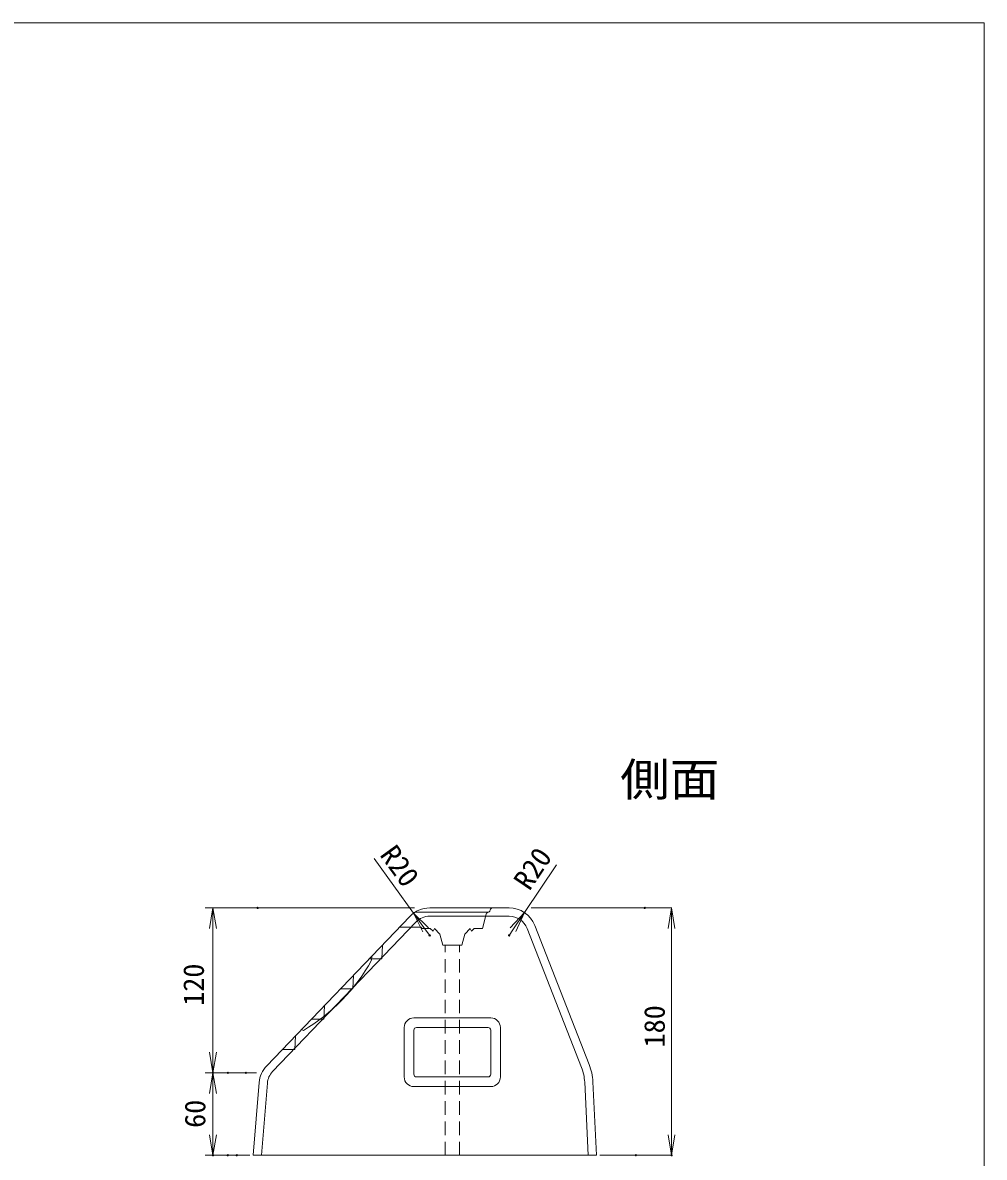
# Model space of a CAD drawing. Units: millimetres, scale not verified. Extents: x -30786 to 1211, y -1298 to 804.
# Drawn here: x 528 to 1211, y -1 to 804 of the extents above; entities that cross this region are included whole.
import ezdxf
from ezdxf.enums import TextEntityAlignment as Align

# ---------------------------------------------------------------- set-up
doc = ezdxf.new("R2010")
doc.units = ezdxf.units.MM
doc.header["$LTSCALE"] = 8
doc.linetypes.add('DASHED1', pattern=[1.8, 1.2, -0.6])
doc.layers.add('0-0', color=7, linetype='Continuous', lineweight=18)
doc.styles.add('ＭＳ ゴシック', font='')
doc.styles.get('ＭＳ ゴシック').set_extended_font_data('MS Gothic')

msp = doc.modelspace()

# ---------------------------------------------------------------- linework, layer by layer
at = {"layer": '0-0'}
for p, q in [((805.767, 172.014), (777.746, 210.738)), ((884.432, 172.412), (907.101, 206.222)), ((806.537, 175.716), (657.828, 175.716)), ((695.035, 175.716), (663.223, 175.716)), ((663.398, 175.716), (663.398, 161.091)), ((701.532, 63.704), (803.12, 169.708)), ((701.532, 63.704), (803.12, 169.708)), ((805.767, 172.014), (814.341, 160.165)), ((859.031, 172.791), (807.098, 172.791)), ((873.572, 175.716), (817.198, 175.716)), ((873.572, 175.716), (817.198, 175.716)), ((873.572, 169.866), (817.198, 169.866)), ((857.258, 171.314), (854.702, 161.091)), ((860.108, 174.383), (859.795, 173.444)), ((884.432, 172.412), (876.287, 160.265)), ((889.217, 175.716), (976.225, 175.716)), ((969.87, 175.716), (989.004, 175.716)), ((988.828, 175.716), (988.828, 161.091)), ((663.398, 161.091), (663.398, 73.341)), ((705.756, 59.656), (807.343, 165.66)), ((810.827, 162.066), (796.628, 162.066)), ((817.652, 161.091), (811.802, 161.091)), ((817.652, 161.091), (819.602, 159.141)), ((819.602, 159.141), (820.577, 161.091)), ((846.902, 159.141), (845.927, 161.091)), ((848.852, 161.091), (846.902, 159.141)), ((854.702, 161.091), (848.852, 161.091)), ((886.282, 161.194), (924.935, 62.505)), ((891.729, 163.327), (930.382, 64.639)), ((891.729, 163.327), (930.382, 64.639)), ((988.828, 161.091), (988.828, 14.841)), ((817.198, 156.216), (814.341, 160.165)), ((873.572, 156.216), (876.287, 160.265)), ((783.649, 149.391), (783.162, 139.641)), ((783.649, 149.391), (783.162, 139.641)), ((826.427, 149.391), (840.077, 149.391)), ((774.305, 139.641), (783.162, 139.641)), ((774.305, 139.641), (783.162, 139.641)), ((776.165, 141.581), (775.937, 138.525)), ((763.093, 127.941), (762.605, 118.191)), ((763.093, 127.941), (762.605, 118.191)), ((753.749, 118.191), (762.605, 118.191)), ((753.749, 118.191), (762.605, 118.191)), ((742.537, 106.491), (742.049, 96.741)), ((742.537, 106.491), (742.049, 96.741)), ((733.193, 96.741), (742.049, 96.741)), ((733.193, 96.741), (742.049, 96.741)), ((860.552, 97.716), (805.952, 97.716)), ((726.205, 89.449), (727.568, 88.758)), ((799.127, 55.791), (799.127, 90.891)), ((805.952, 57.741), (805.952, 88.941)), ((858.602, 90.891), (807.902, 90.891)), ((860.552, 57.741), (860.552, 88.941)), ((867.377, 55.791), (867.377, 90.891)), ((663.398, 73.341), (663.398, 87.966)), ((721.98, 85.041), (721.493, 75.291)), ((721.98, 85.041), (721.493, 75.291)), ((663.398, 58.716), (663.398, 73.341)), ((663.398, 58.716), (663.398, 73.341)), ((712.637, 75.291), (721.493, 75.291)), ((712.637, 75.291), (721.493, 75.291)), ((694.412, 58.716), (657.828, 58.716)), ((694.412, 58.716), (657.828, 58.716)), ((686.582, 58.716), (663.223, 58.716)), ((673.903, 58.716), (663.223, 58.716)), ((663.398, 58.716), (663.398, 44.091)), ((696.178, 51.831), (691.877, 0.216)), ((696.178, 51.831), (691.877, 0.216)), ((702.008, 51.345), (697.747, 0.216)), ((860.552, 48.966), (805.952, 48.966)), ((858.602, 55.791), (807.902, 55.791)), ((927.177, 52.071), (929.77, 0.216)), ((933.02, 52.363), (935.627, 0.216)), ((663.398, 44.091), (663.398, 29.466)), ((663.398, 29.466), (663.398, 14.841)), ((663.398, 0.216), (663.398, 14.841)), ((663.398, 0.216), (663.398, 14.841)), ((988.828, 0.216), (988.828, 14.841)), ((689.537, 0.216), (657.828, 0.216)), ((680.243, 0.216), (663.223, 0.216)), ((673.903, 0.216), (663.223, 0.216)), ((935.627, 0.216), (691.877, 0.216)), ((937.967, 0.216), (976.225, 0.216)), ((963.531, 0.216), (989.004, 0.216))]:
    msp.add_line(p, q, dxfattribs=at)
at = {"layer": '0-0', "linetype": 'DASHED1'}
for p, q in [((828.144, 0.216), (828.144, 149.391)), ((838.371, 0.216), (838.371, 149.391))]:
    msp.add_line(p, q, dxfattribs=at)
at = {"layer": '0-0'}
msp.add_lwpolyline([(-1093.248, -812.357), (1210.752, -812.357), (1210.752, 803.643), (-1093.248, 803.643)], close=True, dxfattribs=at)
msp.add_lwpolyline([(-1093.248, -812.357), (1210.752, -812.357), (1210.752, 803.643), (-1093.248, 803.643)], close=True, dxfattribs=at)
for points in [[(660.961, 161.091), (663.398, 175.716), (665.836, 161.091)], [(812.366, 158.736), (805.767, 172.014), (816.315, 161.594)], [(874.263, 161.622), (884.432, 172.412), (878.312, 158.908)], [(986.391, 161.091), (988.828, 175.716), (991.266, 161.091)], [(810.827, 162.066), (811.802, 161.091), (817.652, 161.091)], [(826.427, 149.391), (824.477, 157.191), (820.577, 161.091)], [(840.077, 149.391), (842.027, 157.191), (845.927, 161.091)], [(665.836, 73.341), (663.398, 58.716), (660.961, 73.341)], [(665.836, 73.341), (663.398, 58.716), (660.961, 73.341)], [(660.961, 44.091), (663.398, 58.716), (665.836, 44.091)], [(933.02, 52.363), (935.627, 0.216), (691.877, 0.216)], [(665.836, 14.841), (663.398, 0.216), (660.961, 14.841)], [(665.836, 14.841), (663.398, 0.216), (660.961, 14.841)], [(991.266, 14.841), (988.828, 0.216), (986.391, 14.841)]]:
    msp.add_lwpolyline(points, dxfattribs=at)
for centre in [(695.096, 175.716), (805.767, 172.014), (884.432, 172.412), (969.81, 175.716), (817.198, 156.216), (873.572, 156.216), (663.398, 58.716), (663.398, 58.716), (673.964, 58.716), (686.643, 58.716), (663.398, 0.216), (663.398, 0.216), (673.964, 0.216), (680.304, 0.216), (963.47, 0.216), (988.828, 0.216)]:
    msp.add_circle(centre, 0.487, dxfattribs=at)
for centre, radius, start, end in [((817.198, 156.216), 19.5, 90, 136.21887), ((817.198, 156.216), 19.5, 90, 136.21887), ((817.198, 156.216), 13.65, 90, 136.21887), ((859.15, 170.841), 1.95, 95.48768, 165.96376), ((858.87, 173.752), 0.975, 275.48768, 341.56505), ((861.958, 173.766), 1.95, 90, 161.56505), ((873.572, 156.216), 19.5, 21.38862, 90), ((873.572, 156.216), 19.5, 21.38862, 90), ((873.572, 156.216), 13.65, 21.38863, 89.99999), ((796.628, 160.116), 1.95, 90, 136.21887), ((658.891, 203.893), 134.062, 300.81532, 330.81748), ((805.952, 90.891), 6.825, 90, 180), ((860.552, 90.891), 6.825, 0, 90), ((807.902, 88.941), 1.95, 90, 180), ((858.602, 88.941), 1.95, 0, 90), ((894.068, 50.416), 39, 2.8624, 21.38862), ((894.068, 50.416), 39, 2.8624, 21.38862), ((715.611, 50.212), 19.5, 136.21887, 175.23636), ((715.611, 50.212), 19.5, 136.21887, 175.23636), ((715.611, 50.212), 13.65, 136.21887, 175.23636), ((807.902, 57.741), 1.95, 180, 270), ((858.602, 57.741), 1.95, 270, 0), ((894.068, 50.416), 33.15, 2.8624, 21.38862), ((805.952, 55.791), 6.825, 180, 270), ((860.552, 55.791), 6.825, 270, 0)]:
    msp.add_arc(centre, radius, start, end, dxfattribs=at)

# ---------------------------------------------------------------- texts
at = {"layer": '0-0', "style": 'ＭＳ ゴシック', "width": 1.1}
msp.add_text('側面', height=23.46, dxfattribs=at).set_placement((952.355, 248.038), align=Align.BOTTOM_LEFT)
at = {"layer": '0-0', "color": 4, "style": 'ＭＳ ゴシック'}
for s, rotation, p in [('R20', 305.89, (777.746, 210.738)), ('R20', 56.159, (891.638, 184.732)), ('120', 90, (661.397, 106.287)), ('180', 90, (988.421, 76.743)), ('60', 90, (662.416, 19.692))]:
    msp.add_text(s, height=14.66, rotation=rotation, dxfattribs=at).set_placement(p, align=Align.BOTTOM_LEFT)

doc.saveas('drawing.dxf')
